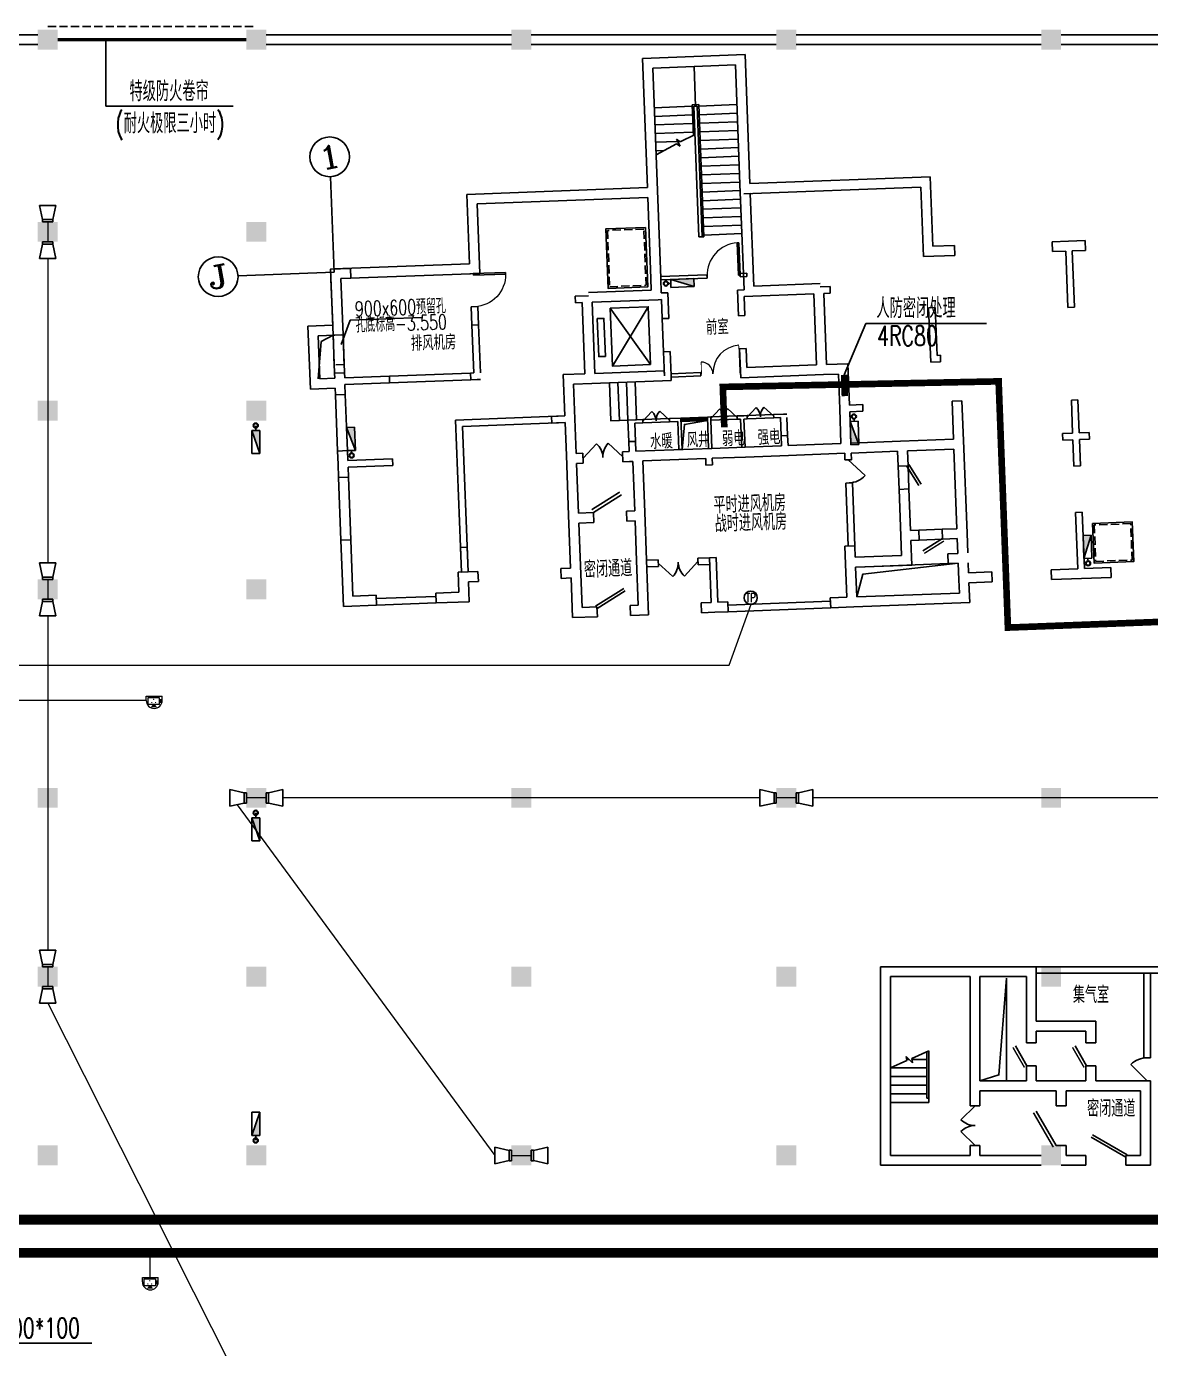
# Model space of a CAD drawing. Extents: x 791398 to 2325386, y -987887 to -518217.
# Drawn here: x 1444951 to 1478894, y -843893 to -803949 of the extents above; entities that cross this region are included whole.
import ezdxf
from ezdxf.enums import TextEntityAlignment as Align

# ---------------------------------------------------------------- set-up
doc = ezdxf.new("R2010")
doc.units = 0
doc.header["$LTSCALE"] = 1000
doc.header["$MEASUREMENT"] = 0
for name, pattern in [('BORDER', [1.75, 0.5, -0.25, 0.5, -0.25, 0, -0.25]), ('DASH', [0.35, 0.25, -0.1]), ('DASHEDX2', [1.5, 1, -0.5])]:
    doc.linetypes.add(name, pattern=pattern)
for name, color, linetype in [('AXIS', 3, 'Continuous'), ('AXIS_TEXT', 7, 'Continuous'), ('COLUMN', 252, 'Continuous'), ('HT-TEXT', 7, 'Continuous'), ('JPS-X', 1, 'BORDER'), ('JPS-XHS', 7, 'Continuous'), ('LVTRY', 6, 'Continuous'), ('PS房间字', 3, 'Continuous'), ('PUB_DIM', 3, 'Continuous'), ('RD-equip', 3, 'Continuous'), ('RD-text', 4, 'Continuous'), ('SPACE', 7, 'Continuous'), ('STAIR', 9, 'Continuous'), ('TEXT', 7, 'Continuous'), ('WALL', 8, 'Continuous'), ('WINDOW', 8, 'Continuous'), ('ZS封堵', 40, 'Continuous'), ('ZS房间字', 6, 'Continuous')]:
    doc.layers.add(name, color=color, linetype=linetype)
doc.layers.add('RD-line', color=2, linetype='Continuous', lineweight=0)
doc.styles.add('_TCH_AXIS', font='COMPLEX', dxfattribs={"bigfont": 'GBCBIG'})
doc.styles.add('_TCH_DIM', font='SIMPLEX', dxfattribs={"bigfont": 'GBCBIG'})
doc.styles.add('_TCH_SPACE', font='SIMPLEX', dxfattribs={"bigfont": 'GBCBIG'})
doc.styles.add('_TEL_DIM', font='SIMPLEX', dxfattribs={"width": 0.8, "height": 3.5, "bigfont": 'HZTXT'})
doc.styles.add('COMPLEX', font='COMPLEX')
doc.styles.add('FS1', font='txt4', dxfattribs={"width": 0.8, "bigfont": 'fstxt'})
doc.styles.add('FS2', font='tjromans.shx', dxfattribs={"width": 0.8, "bigfont": 'tjhztxt.shx'})
doc.styles.add('TEXT', font='tjromans.shx', dxfattribs={"width": 0.8, "height": 400, "bigfont": 'tjhztxt.shx'})
doc.linetypes.add('BRA', pattern='A,2.8,-0.1,["B",_TEL_DIM,S=0.07,R=0,X=0,Y=-0.12],-0.25', length=3.15)
doc.linetypes.add('CCTV', pattern='A,2.8,-0.1,["V",_TEL_DIM,S=0.07,R=0,X=0,Y=-0.12],-0.25', length=3.15)
doc.linetypes.add('TD', pattern='A,2.8,-0.1,["C",_TEL_DIM,S=0.07,R=0,X=0,Y=-0.12],-0.25', length=3.15)

# ---------------------------------------------------------------- blocks, each defined once
blk = doc.blocks.new('DXHS')
at = {"layer": 'JPS-XHS'}
blk.add_hatch(color=256, dxfattribs=at).paths.add_polyline_path([(-350, 240), (-350, 0), (350, 0)])
at = {"layer": 'JPS-XHS', "linetype": 'Continuous'}
for p, q in [((-350, 240), (-350, 0)), ((-350, 240), (350, 240)), ((-350, 0), (350, 0)), ((350, 240), (350, 0))]:
    blk.add_line(p, q, dxfattribs=at)
at = {"layer": 'JPS-XHS'}
blk.add_line((-350, 240), (350, 0), dxfattribs=at)
blk = doc.blocks.new('FF')
at = {"linetype": 'Continuous'}
for radius in [75, 60]:
    blk.add_circle((0, 0), radius, dxfattribs=at)
blk = doc.blocks.new('xxhhsss')
at = {"layer": 'JPS-X', "const_width": 50}
for points in [[(-13285, -117823), (-13285, -117673)], [(-13285, -129523), (-13285, -129373)], [(-13285, -139123), (-13285, -139273)]]:
    blk.add_lwpolyline(points, dxfattribs=at)
at = {"layer": 'JPS-X', "rotation": 90}
for p in [(-13285, -117673), (-13285, -129373), (-13285, -139273)]:
    blk.add_blockref('FF', p, dxfattribs=at)
at = {"layer": 'JPS-XHS', "xscale": -1, "rotation": 90}
for p in [(-13165, -118173), (-13165, -129873)]:
    blk.add_blockref('DXHS', p, dxfattribs=at)
at = {"layer": 'JPS-XHS', "rotation": 90}
blk.add_blockref('DXHS', (-13165, -138773), dxfattribs=at)
blk = doc.blocks.new('_FZH')
blk.add_solid([(-0.5, -0.5), (0.5, -0.5), (-0.5, 0.5), (0.5, 0.5)])
blk = doc.blocks.new('$DorLib2D$00000181')
at = {"color": 0}
for p, q in [((-0.533, 0.141), (0.333, 0.641)), ((-0.5, 0.083), (0.366, 0.583))]:
    blk.add_line(p, q, dxfattribs=at)
blk = doc.blocks.new('$DorLib2D$00000116')
at = {"color": 0}
for p, q in [((-0.5, 0), (-0.146, 0.354)), ((0.5, 0), (0.146, 0.354))]:
    blk.add_line(p, q, dxfattribs=at)
for centre, start, end in [((-0.5, 0), 0, 45), ((0.5, 0), 135, 180)]:
    blk.add_arc(centre, 0.5, start, end, dxfattribs=at)
blk = doc.blocks.new('$DorLib2D$00000190')
at = {"color": 0}
blk.add_line((-0.5, 0.187), (0.366, 0.687), dxfattribs=at)
at = {"color": 0, "const_width": 0.0625}
blk.add_lwpolyline([(-0.562, 0.296), (0.304, 0.796)], dxfattribs=at)
blk = doc.blocks.new('$DorLib2D$00000192')
at = {"color": 0}
blk.add_line((-0.5, 0.125), (0.366, 0.625), dxfattribs=at)
at = {"color": 0, "const_width": 0.0417}
blk.add_lwpolyline([(-0.542, 0.197), (0.324, 0.697)], dxfattribs=at)
blk = doc.blocks.new('$DorLib2D$00000114')
at = {"color": 0}
blk.add_line((0.5, 0), (-0.207, 0.707), dxfattribs=at)
blk.add_arc((0.5, 0), 1, 135, 180, dxfattribs=at)
blk = doc.blocks.new('$WINLIB2D$00000001')
for p, q in [((-0.5, 0.5), (0.5, 0.5)), ((-0.5, 0.5), (-0.5, -0.5)), ((0.5, -0.5), (0.5, 0.5)), ((0.5, 0.167), (-0.5, 0.167)), ((0.5, -0.167), (-0.5, -0.167)), ((-0.5, -0.5), (0.5, -0.5))]:
    blk.add_line(p, q)
blk = doc.blocks.new('$DorLib2D$00000001')
for p, q in [((0.45, 0.975), (0.5, 0.975)), ((0.45, 0), (0.45, 0.975)), ((0.5, 0), (0.5, 0.975)), ((0.5, 0), (0.45, 0))]:
    blk.add_line(p, q)
at = {"lineweight": 13}
blk.add_arc((0.475, 0), 0.975, 91.4693, 180, dxfattribs=at)
blk = doc.blocks.new('$DorLib2D$00000025')
at = {"const_width": 0.02}
for points in [[(0.481, -0.001), (0.481, 0.691)], [(-0.481, 0.001), (-0.481, 0.308)]]:
    blk.add_lwpolyline(points, dxfattribs=at)
at = {"lineweight": 13}
for centre, radius, start, end in [((0.505, -0.002), 0.699, 91.9397, 179.7238), ((-0.501, 0.003), 0.307, 359.7899, 85.7508)]:
    blk.add_arc(centre, radius, start, end, dxfattribs=at)
blk = doc.blocks.new('$DorLib2D$00000179')
at = {"color": 0}
for p, q in [((-0.54, 0.169), (0.326, 0.669)), ((-0.5, 0.1), (0.366, 0.6))]:
    blk.add_line(p, q, dxfattribs=at)
blk = doc.blocks.new('_AXISO')
blk.add_circle((0, 0), 0.5)
at = {"layer": 'AXIS_TEXT', "style": 'COMPLEX', "width": 1.041667}
blk.add_attdef('A', text='', height=0.56, dxfattribs=at).set_placement((-0.25, -0.28), (0.25, -0.28), align=Align.FIT)
blk = doc.blocks.new('$DorLib2D$00000191')
at = {"color": 0}
blk.add_line((-0.5, 0.15), (0.366, 0.65), dxfattribs=at)
at = {"color": 0, "const_width": 0.05}
blk.add_lwpolyline([(-0.55, 0.237), (0.316, 0.737)], dxfattribs=at)
blk = doc.blocks.new('$DorLib2D$00000180')
at = {"color": 0}
for p, q in [((-0.557, 0.242), (0.309, 0.742)), ((-0.5, 0.143), (0.366, 0.643))]:
    blk.add_line(p, q, dxfattribs=at)
blk = doc.blocks.new('dadadadadadadad')
at = {"layer": 'RD-equip'}
for p, q in [((-157, 0), (-157, -70)), ((-157, 0), (157, 0)), ((157, 0), (157, -70)), ((-154, -70), (-253, -500)), ((-157, -70), (157, -70)), ((248, -500), (155, -70)), ((-253, -500), (248, -500))]:
    blk.add_line(p, q, dxfattribs=at)
blk = doc.blocks.new('PCY07')
at = {"color": 0, "lineweight": -2}
for p, q in [((-321, 0), (-321, 182)), ((-321, 182), (321, 182)), ((-249, -161), (-249, 129)), ((-249, 129), (205, 129)), ((205, 129), (205, -161)), ((321, 0), (321, 182)), ((205, -161), (-249, -161))]:
    blk.add_line(p, q, dxfattribs=at)
at = {"color": 0, "lineweight": -2, "const_width": 25}
for points in [[(-34, 48, 1), (-9, 48, 1)], [(-111, -81, 1), (-86, -81, 1)], [(67, -81, -1), (42, -81, -1)]]:
    blk.add_lwpolyline(points, format="xyb", close=True, dxfattribs=at)
at = {"color": 0, "lineweight": -2, "const_width": 80}
blk.add_lwpolyline([(245, 69), (245, -100)], dxfattribs=at)
at = {"color": 0, "lineweight": -2}
blk.add_lwpolyline([(-12, -162, 100, 250, 0), (-12, -272, 250, 250, 0)], format="xyseb", dxfattribs=at)
blk.add_arc((0, 0), 321, 180, 0, dxfattribs=at)
blk = doc.blocks.new('TELEPHONE')
at = {"layer": 'RD-equip'}
blk.add_circle((-32658, -70477), 200, dxfattribs=at)
at = {"layer": 'RD-text', "style": 'FS1', "width": 0.8}
blk.add_attdef('T', text='', height=350, dxfattribs=at).set_placement((-32658, -70477), align=Align.MIDDLE)

msp = doc.modelspace()

# ---------------------------------------------------------------- linework, layer by layer
for p, q in [((1470288, -820274), (1472786, -820179)), ((1474544, -835806), (1474544, -832706))]:
    msp.add_line(p, q)
for points in [[(1470023, -821185), (1470202, -820500), (1473086, -820168)], [(1473744, -835806), (1474316, -835627), (1474544, -832706)]]:
    msp.add_lwpolyline(points)
at = {"layer": 'AXIS'}
for q in [(1454130, -808489), (1451339, -811487)]:
    msp.add_line((1454239, -811376), q, dxfattribs=at)
at = {"layer": 'HT-TEXT'}
for q in [(1447346, -804349), (1451191, -806358, 0)]:
    msp.add_line((1447346, -806358, 0), q, dxfattribs=at)
at = {"layer": 'JPS-X', "const_width": 50}
for points in [[(1464334, -811714), (1464409, -811711)], [(1469939, -815809), (1469941, -815884)], [(1454767, -816835), (1454764, -816760)], [(1477006, -820094), (1477003, -820019)]]:
    msp.add_lwpolyline(points, dxfattribs=at)
at = {"layer": 'LVTRY'}
msp.add_lwpolyline([(1464750, -816732), (1464819, -815972), (1465517, -815852)], dxfattribs=at)
at = {"layer": 'PUB_DIM'}
msp.add_lwpolyline([(1454450, -813557), (1454729, -812823), (1456877, -812741)], dxfattribs=at)
at = {"layer": 'RD-line', "linetype": 'BRA', "ltscale": 0.8}
for p, q in [((1445594, -809856), (1445594, -810456)), ((1445594, -810956), (1445594, -820156)), ((1445594, -820656), (1445594, -821256)), ((1445594, -821756), (1445594, -831856)), ((1451309, -827462), (1459093, -838057)), ((1452194, -827256), (1451594, -827256)), ((1467093, -827256), (1452694, -827256)), ((1468194, -827256), (1467594, -827256)), ((1483093, -827256), (1468694, -827256)), ((1445594, -832356), (1445594, -832956)), ((1445592, -833456), (1451093, -844357))]:
    msp.add_line(p, q, dxfattribs=at)
at = {"layer": 'RD-line', "linetype": 'TD'}
for p, q in [((1466168, -823242), (1466835, -821406)), ((1443461, -823242), (1466168, -823242))]:
    msp.add_line(p, q, dxfattribs=at)
at = {"layer": 'RD-line', "linetype": 'CCTV'}
for p, q in [((1448569, -824315), (1442461, -824315)), ((1448691, -841745), (1448691, -841002))]:
    msp.add_line(p, q, dxfattribs=at)
at = {"layer": 'RD-line', "color": 2}
msp.add_line((1459594, -838056), (1460194, -838056), dxfattribs=at)
at = {"layer": 'RD-line'}
for points, const_width in [([(1469643, -814474), (1469663, -815119)], 200), ([(1496780, -818879), (1496883, -821271), (1474587, -822111), (1474307, -814672), (1465979, -814840), (1466023, -816060)], 200), ([(1443461, -840002), (1508440, -840002)], 300)]:
    msp.add_lwpolyline(points, dxfattribs=dict(at, const_width=const_width))
at = {"layer": 'RD-line', "linetype": 'DASHEDX2', "const_width": 300}
msp.add_lwpolyline([(1442461, -841002), (1508440, -841002)], dxfattribs=at)
at = {"layer": 'RD-text'}
for p, q in [((1469643, -814474), (1470293, -812921)), ((1470293, -812921), (1473943, -812921)), ((1439106, -843730), (1446922, -843730))]:
    msp.add_line(p, q, dxfattribs=at)
at = {"layer": 'STAIR'}
for p, q in [((1465157, -806359), (1465111, -805160)), ((1465057, -806362), (1463908, -806406)), ((1465255, -806305), (1465055, -806313)), ((1465055, -806313), (1465090, -807240)), ((1465255, -806305), (1465406, -810302)), ((1465257, -806355), (1466406, -806311)), ((1465067, -806622), (1463917, -806666)), ((1465266, -806615), (1466416, -806571)), ((1465276, -806875), (1466426, -806831)), ((1465077, -806882), (1463927, -806926)), ((1465086, -807142), (1463937, -807186)), ((1464687, -807436), (1465139, -807215)), ((1465286, -807134), (1466435, -807091)), ((1464610, -807420), (1463947, -807445)), ((1463962, -807831), (1464581, -807493)), ((1464577, -807359), (1464687, -807436)), ((1464691, -807570), (1464577, -807359)), ((1464581, -807493), (1464691, -807570)), ((1465296, -807394), (1466445, -807351)), ((1465306, -807654), (1466455, -807610)), ((1464210, -807696), (1463957, -807705)), ((1465316, -807914), (1466465, -807870)), ((1465326, -808174), (1466475, -808130)), ((1465336, -808433), (1466485, -808390)), ((1465345, -808693), (1466495, -808650)), ((1465355, -808953), (1466504, -808909)), ((1465365, -809213), (1466514, -809169)), ((1465375, -809473), (1466524, -809429)), ((1465385, -809732), (1466534, -809689)), ((1465395, -809992), (1466544, -809949)), ((1465357, -810304), (1465406, -810302)), ((1465405, -810252), (1466554, -810208)), ((1462577, -812461), (1463792, -814166)), ((1462643, -814210), (1463726, -812417)), ((1464149, -812777), (1464187, -813776)), ((1463375, -815833), (1463331, -814684)), ((1464364, -815796), (1463565, -815826)), ((1463568, -815926), (1464368, -815895)), ((1466413, -815718), (1465613, -815748)), ((1465617, -815848), (1466416, -815818)), ((1467512, -815676), (1466712, -815706)), ((1466716, -815806), (1467516, -815776)), ((1471537, -835193), (1471044, -835416)), ((1471704, -835260), (1471516, -835068)), ((1471516, -835068), (1471537, -835193)), ((1471531, -835156), (1471602, -835156)), ((1472194, -834896), (1471682, -835127)), ((1471682, -835127), (1471704, -835260)), ((1471687, -835156), (1472134, -835156)), ((1472134, -836326), (1472134, -834923)), ((1472194, -836326), (1472194, -834896)), ((1472194, -836326), (1472194, -834896)), ((1471044, -835416), (1472134, -835416)), ((1471044, -836456), (1471044, -835416)), ((1471044, -835676), (1472134, -835676)), ((1471044, -835936), (1472134, -835936)), ((1471044, -836196), (1472134, -836196)), ((1472134, -836326), (1472194, -836326)), ((1472194, -836456), (1472194, -836326)), ((1471044, -836456), (1472194, -836456))]:
    msp.add_line(p, q, dxfattribs=at)
for points in [[(1463644, -810019), (1462445, -810064), (1462514, -811863), (1463713, -811817)], [(1463792, -814166), (1463726, -812417), (1462577, -812461), (1462643, -814210)], [(1462432, -813917), (1462388, -812768), (1462188, -812776), (1462232, -813925)], [(1477143, -818963), (1477189, -820162), (1478388, -820117), (1478343, -818918)]]:
    msp.add_lwpolyline(points, close=True, dxfattribs=at)
at = {"layer": 'STAIR', "linetype": 'DASH'}
for points in [[(1463596, -810071), (1462497, -810112), (1462562, -811811), (1463661, -811769)], [(1454211, -813279), (1454511, -813267), (1454545, -814167), (1454245, -814178)], [(1477195, -819011), (1477237, -820110), (1478336, -820069), (1478295, -818969)]]:
    msp.add_lwpolyline(points, close=True, dxfattribs=at)
at = {"layer": 'STAIR'}
for points in [[(1453761, -814597), (1453850, -813472), (1454211, -813279)], [(1462855, -815853), (1462595, -815863), (1462552, -814714)], [(1463115, -815843), (1462855, -815853), (1462812, -814704)], [(1463375, -815833), (1463115, -815843), (1463071, -814694)]]:
    msp.add_lwpolyline(points, dxfattribs=at)
at = {"layer": 'WALL'}
for p, q in [((1440194, -804199), (1445294, -804199)), ((1452194, -804199), (1459594, -804199)), ((1460194, -804199), (1467594, -804199)), ((1468194, -804199), (1475594, -804199)), ((1476194, -804199), (1483594, -804199)), ((1440194, -804499), (1445294, -804499)), ((1452194, -804499), (1459594, -804499)), ((1460194, -804499), (1467594, -804499)), ((1463551, -804919), (1466649, -804801)), ((1466349, -804812), (1466349, -804812)), ((1466797, -808698), (1466649, -804801)), ((1466649, -804801), (1466649, -804801)), ((1468194, -804499), (1475594, -804499)), ((1476194, -804499), (1483594, -804499)), ((1463551, -804919), (1463699, -808816)), ((1463862, -805207), (1466360, -805112)), ((1463862, -805207), (1464002, -808904)), ((1466497, -808710), (1466360, -805112)), ((1465107, -806361), (1465207, -806357)), ((1465207, -806357), (1465107, -806361)), ((1465257, -810308), (1465107, -806361)), ((1465107, -806361), (1465257, -810308)), ((1465357, -810304), (1465207, -806357)), ((1465207, -806357), (1465357, -810304)), ((1458253, -809023), (1463699, -808816)), ((1463999, -808804), (1463999, -808804)), ((1466497, -808710), (1466497, -808710)), ((1466618, -811907), (1466497, -808710)), ((1466608, -809006), (1471954, -808803)), ((1466797, -808698), (1472243, -808491)), ((1471954, -808803), (1472034, -810901)), ((1472243, -808491), (1472322, -810590)), ((1458332, -811121), (1458253, -809023)), ((1458564, -809311), (1463710, -809116)), ((1463710, -809116), (1463803, -811564)), ((1464002, -808904), (1464103, -811552)), ((1464010, -809104), (1464010, -809104)), ((1466808, -808998), (1466608, -809006)), ((1466914, -811796), (1466808, -808998)), ((1458644, -811409), (1458564, -809311)), ((1465257, -810308), (1465357, -810304)), ((1465357, -810304), (1465257, -810308)), ((1475920, -810453), (1476419, -810434)), ((1475920, -810453), (1475931, -810753)), ((1476419, -810434), (1476919, -810415)), ((1476919, -810415), (1476930, -810715)), ((1472034, -810901), (1472983, -810865)), ((1472322, -810590), (1472972, -810565)), ((1472972, -810565), (1472983, -810865)), ((1475931, -810753), (1476331, -810738)), ((1476395, -812437), (1476331, -810738)), ((1476531, -810730), (1476930, -810715)), ((1476595, -812429), (1476531, -810730)), ((1454235, -811277), (1458332, -811121)), ((1454135, -811280), (1454235, -811277)), ((1454147, -811580), (1454147, -811580)), ((1454200, -812979), (1454147, -811580)), ((1454447, -811569), (1458644, -811409)), ((1454511, -813267), (1454447, -811569)), ((1458344, -811421), (1458544, -811413)), ((1463803, -811564), (1463816, -811914)), ((1465500, -811449), (1464101, -811502)), ((1464103, -811552), (1464120, -812002)), ((1464105, -811602), (1465504, -811549)), ((1465504, -811549), (1465500, -811449)), ((1466699, -811404), (1466499, -811411)), ((1466499, -811411), (1466503, -811511)), ((1466503, -811511), (1466703, -811504)), ((1466703, -811504), (1466699, -811404)), ((1463816, -811914), (1461918, -811986)), ((1464320, -811994), (1464120, -812002)), ((1464349, -812769), (1464320, -811994)), ((1466418, -811915), (1466618, -811907)), ((1466448, -812689), (1466418, -811915)), ((1466626, -812107), (1468724, -812027)), ((1466914, -811796), (1468913, -811720)), ((1468724, -812027), (1468806, -814176)), ((1468917, -811820), (1469216, -811809)), ((1469024, -812016), (1469224, -812008)), ((1469024, -812016), (1469106, -814165)), ((1469216, -811809), (1469224, -812008)), ((1458582, -812412), (1458382, -812420)), ((1458382, -812420), (1458403, -812970)), ((1458602, -812962), (1458582, -812412)), ((1461522, -812101), (1461922, -812086)), ((1461522, -812101), (1461530, -812301)), ((1461530, -812301), (1461729, -812293)), ((1461729, -812293), (1461811, -814441)), ((1464028, -812206), (1462029, -812282)), ((1462029, -812282), (1462111, -814430)), ((1464128, -812202), (1464028, -812206)), ((1464149, -812777), (1464128, -812202)), ((1466648, -812682), (1466626, -812107)), ((1466626, -812107), (1466626, -812107)), ((1472393, -812439), (1472193, -812446)), ((1472193, -812446), (1472255, -814095)), ((1472393, -812439), (1472448, -813888)), ((1476395, -812437), (1476595, -812429)), ((1464149, -812777), (1464349, -812769)), ((1466448, -812689), (1466648, -812682)), ((1454200, -812979), (1453451, -813008)), ((1453523, -814906), (1453451, -813008)), ((1458602, -812962), (1458403, -812970)), ((1458403, -812970), (1458458, -814419)), ((1458602, -812962), (1458657, -814411)), ((1454511, -813267), (1453762, -813296)), ((1453811, -814595), (1453762, -813296)), ((1454255, -814428), (1454211, -813279)), ((1454555, -814417), (1454511, -813267)), ((1464187, -813776), (1464387, -813768)), ((1464215, -814500), (1464187, -813776)), ((1464415, -814493), (1464387, -813768)), ((1466686, -813681), (1466486, -813689)), ((1466486, -813689), (1466519, -814563)), ((1466686, -813681), (1466707, -814256)), ((1472448, -813888), (1472547, -813884)), ((1472547, -813884), (1472555, -814084)), ((1454255, -814428), (1454555, -814417)), ((1454261, -814578), (1454255, -814428)), ((1454560, -814567), (1454555, -814417)), ((1455909, -814515), (1458358, -814422)), ((1458358, -814422), (1458458, -814419)), ((1458358, -814422), (1458365, -814622)), ((1458657, -814411), (1458657, -814411)), ((1461161, -814466), (1461811, -814441)), ((1462111, -814430), (1464209, -814350)), ((1464209, -814350), (1464215, -814500)), ((1465312, -814409), (1464413, -814443)), ((1465316, -814509), (1465312, -814409)), ((1466515, -814463), (1466511, -814363)), ((1466707, -814256), (1468806, -814176)), ((1469017, -814468), (1469467, -814451)), ((1469106, -814165), (1469755, -814140)), ((1469467, -814451), (1469507, -815500)), ((1469755, -814140), (1469803, -815389)), ((1472255, -814095), (1472555, -814084)), ((1454261, -814578), (1453811, -814595)), ((1455909, -814515), (1454560, -814567)), ((1455917, -814715), (1454568, -814766)), ((1454579, -815066), (1454568, -814766)), ((1455917, -814715), (1455909, -814515)), ((1455917, -814715), (1458365, -814622)), ((1458365, -814622), (1458565, -814615)), ((1458565, -814615), (1458665, -814611)), ((1461161, -814466), (1461209, -815715)), ((1461473, -814754), (1462022, -814734)), ((1461473, -814754), (1461512, -815804)), ((1462022, -814734), (1464420, -814643)), ((1464420, -814643), (1464415, -814493)), ((1464417, -814543), (1465316, -814509)), ((1466519, -814563), (1469017, -814468)), ((1454272, -814878), (1453523, -814906)), ((1454280, -815078), (1454272, -814878)), ((1454280, -815078), (1454579, -815066)), ((1454344, -816776), (1454280, -815078)), ((1454644, -816765), (1454579, -815066)), ((1472900, -815271), (1473200, -815260)), ((1473246, -816459), (1473200, -815260)), ((1476701, -815227), (1476502, -815235)), ((1476502, -815235), (1476540, -816234)), ((1476701, -815227), (1476739, -816226)), ((1469507, -815500), (1469546, -816549)), ((1470202, -815374), (1469803, -815389)), ((1470210, -815574), (1469810, -815589)), ((1469810, -815589), (1469846, -816538)), ((1470210, -815574), (1470202, -815374)), ((1472944, -816421), (1472900, -815271)), ((1457911, -815840), (1461209, -815715)), ((1457911, -815840), (1458086, -820437)), ((1458119, -816033), (1461216, -815915)), ((1458119, -816033), (1458286, -820429)), ((1460809, -815730), (1461209, -815715)), ((1460809, -815730), (1460817, -815930)), ((1460817, -815930), (1461216, -815915)), ((1461216, -815915), (1461254, -816914)), ((1461512, -815804), (1461552, -816853)), ((1463565, -815826), (1463115, -815843)), ((1463115, -815843), (1463140, -816492)), ((1463319, -815935), (1463568, -815926)), ((1463319, -815935), (1463340, -816485)), ((1463568, -815926), (1463565, -815826)), ((1464714, -815782), (1464364, -815796)), ((1464364, -815796), (1464368, -815895)), ((1464368, -815895), (1464618, -815886)), ((1464618, -815886), (1464650, -816735)), ((1464714, -815782), (1464750, -816732)), ((1464718, -815882), (1464714, -815782)), ((1465613, -815748), (1465513, -815752)), ((1465517, -815852), (1465513, -815752)), ((1465513, -815752), (1465549, -816701)), ((1465617, -815848), (1465613, -815748)), ((1465617, -815848), (1465649, -816697)), ((1466613, -815710), (1466413, -815718)), ((1466413, -815718), (1466416, -815818)), ((1466416, -815818), (1466516, -815814)), ((1466516, -815814), (1466549, -816663)), ((1466712, -815706), (1466613, -815710)), ((1466616, -815810), (1466716, -815806)), ((1466616, -815810), (1466649, -816660)), ((1466716, -815806), (1466712, -815706)), ((1467812, -815665), (1467512, -815676)), ((1467512, -815676), (1467516, -815776)), ((1467516, -815776), (1467716, -815768)), ((1467716, -815768), (1467736, -816318)), ((1467812, -815665), (1467912, -815661)), ((1467915, -815761), (1467936, -816310)), ((1467915, -815761), (1467915, -815761)), ((1467936, -816310), (1467736, -816318)), ((1467736, -816318), (1467936, -816310)), ((1467748, -816618), (1467736, -816318)), ((1467948, -816610), (1467936, -816310)), ((1471345, -816481), (1472944, -816421)), ((1473352, -819263), (1473246, -816459)), ((1476240, -816245), (1476540, -816234)), ((1476240, -816245), (1476247, -816445)), ((1476247, -816445), (1476547, -816434)), ((1476547, -816434), (1476577, -817233)), ((1476739, -816226), (1477039, -816215)), ((1476747, -816426), (1477047, -816415)), ((1476747, -816426), (1476777, -817226)), ((1477039, -816215), (1477047, -816415)), ((1454344, -816776), (1454644, -816765)), ((1454359, -817176), (1454344, -816776)), ((1454655, -817065), (1454644, -816765)), ((1461752, -816845), (1461552, -816853)), ((1461763, -817145), (1461752, -816845)), ((1463151, -816792), (1462951, -816800)), ((1462951, -816800), (1462963, -817100)), ((1463340, -816485), (1463140, -816492)), ((1463140, -816492), (1463340, -816485)), ((1463151, -816792), (1463140, -816492)), ((1463351, -816785), (1463340, -816485)), ((1463351, -816785), (1465649, -816697)), ((1463351, -816785), (1463351, -816785)), ((1464750, -816732), (1464650, -816735)), ((1465649, -816697), (1466649, -816660)), ((1466649, -816660), (1467748, -816618)), ((1467948, -816610), (1469546, -816549)), ((1467959, -816910), (1469658, -816845)), ((1469658, -816845), (1469665, -817045)), ((1469846, -816538), (1471345, -816481)), ((1469858, -816838), (1471257, -816785)), ((1469858, -816838), (1469865, -817038)), ((1471257, -816785), (1471274, -817234)), ((1471556, -816773), (1472955, -816720)), ((1471573, -817223), (1471556, -816773)), ((1473047, -819124), (1472955, -816720)), ((1454374, -817576), (1454359, -817176)), ((1456004, -817014), (1454655, -817065)), ((1456012, -817213), (1454663, -817265)), ((1456012, -817213), (1456004, -817014)), ((1461323, -818713), (1461254, -816914)), ((1461564, -817153), (1461763, -817145)), ((1461620, -818652), (1461564, -817153)), ((1462963, -817100), (1463162, -817092)), ((1463162, -817092), (1463262, -817088)), ((1463319, -818587), (1463262, -817088)), ((1463562, -817077), (1465461, -817005)), ((1463621, -818626), (1463562, -817077)), ((1465468, -817205), (1465461, -817005)), ((1465468, -817205), (1465668, -817197)), ((1465661, -816997), (1466660, -816959)), ((1465668, -817197), (1465661, -816997)), ((1466660, -816959), (1467959, -816910)), ((1469865, -817038), (1469665, -817045)), ((1469865, -817038), (1469665, -817045)), ((1471274, -817234), (1471573, -817223)), ((1476777, -817226), (1476577, -817233)), ((1454374, -817576), (1454674, -817564)), ((1454447, -819474), (1454374, -817576)), ((1454674, -817564), (1454663, -817265)), ((1454746, -819463), (1454674, -817564)), ((1469892, -817737), (1469692, -817745)), ((1469692, -817745), (1469764, -819643)), ((1469964, -819636), (1469892, -817737)), ((1471600, -817923), (1471300, -817934)), ((1471300, -817934), (1471354, -819339)), ((1471648, -819177), (1471600, -817923)), ((1461383, -820312), (1461323, -818713)), ((1462070, -818635), (1461620, -818652)), ((1462082, -818934), (1462070, -818635)), ((1463319, -818587), (1463069, -818597)), ((1463069, -818597), (1463081, -818896)), ((1463676, -820075), (1463621, -818626)), ((1476631, -818632), (1476830, -818625)), ((1476695, -820331), (1476631, -818632)), ((1476895, -820323), (1476830, -818625)), ((1461632, -818951), (1462082, -818934)), ((1461691, -820500), (1461632, -818951)), ((1463081, -818896), (1463331, -818887)), ((1463376, -820086), (1463331, -818887)), ((1471897, -819168), (1471648, -819177)), ((1471909, -819468), (1471897, -819168)), ((1473047, -819124), (1472597, -819141)), ((1472597, -819141), (1472608, -819441)), ((1454447, -819474), (1454746, -819463)), ((1454522, -821473), (1454447, -819474)), ((1454811, -821162), (1454746, -819463)), ((1469664, -819647), (1469964, -819636)), ((1469685, -820197), (1469664, -819647)), ((1469977, -819986), (1469964, -819636)), ((1471376, -819933), (1471354, -819339)), ((1471659, -819477), (1471909, -819468)), ((1471687, -820221), (1471659, -819477)), ((1472608, -819441), (1473058, -819424)), ((1473075, -819868), (1473058, -819424)), ((1473375, -819857), (1473352, -819263)), ((1458057, -819688), (1458257, -819680)), ((1458086, -820437), (1458057, -819688)), ((1458286, -820429), (1458257, -819680)), ((1465575, -820003), (1465225, -820016)), ((1465225, -820016), (1465232, -820216)), ((1465575, -820003), (1465774, -819995)), ((1465626, -821352), (1465575, -820003)), ((1465826, -821344), (1465774, -819995)), ((1469677, -819997), (1469677, -819997)), ((1469977, -819986), (1471376, -819933)), ((1472775, -819879), (1473075, -819868)), ((1472775, -819879), (1472786, -820179)), ((1473375, -819857), (1473375, -819857)), ((1458585, -820418), (1457986, -820441)), ((1457986, -820441), (1458009, -821040)), ((1458086, -820437), (1458286, -820429)), ((1458597, -820718), (1458585, -820418)), ((1461383, -820312), (1461084, -820323)), ((1461095, -820623), (1461084, -820323)), ((1461683, -820300), (1461683, -820300)), ((1463427, -821435), (1463376, -820086)), ((1464026, -820061), (1463676, -820075)), ((1463739, -821724), (1463676, -820075)), ((1463684, -820275), (1464033, -820261)), ((1464033, -820261), (1464026, -820061)), ((1465232, -820216), (1465582, -820203)), ((1469723, -821196), (1469685, -820197)), ((1469689, -820297), (1469689, -820297)), ((1469988, -820285), (1471687, -820221)), ((1470023, -821185), (1469988, -820285)), ((1472786, -820179), (1473086, -820168)), ((1473086, -820168), (1473105, -820667)), ((1473386, -820156), (1473386, -820156)), ((1473386, -820156), (1473397, -820456)), ((1473397, -820456), (1474097, -820430)), ((1474097, -820430), (1474108, -820729)), ((1476695, -820331), (1475896, -820361)), ((1475907, -820661), (1475896, -820361)), ((1477694, -820293), (1476895, -820323)), ((1477706, -820593), (1477694, -820293)), ((1458597, -820718), (1458297, -820729)), ((1458297, -820729), (1458320, -821329)), ((1461395, -820612), (1461095, -820623)), ((1461440, -821811), (1461395, -820612)), ((1461729, -821500), (1461691, -820500)), ((1461694, -820600), (1461694, -820600)), ((1473105, -820667), (1473120, -821067)), ((1473409, -820756), (1474108, -820729)), ((1473409, -820756), (1473432, -821356)), ((1476806, -820627), (1475907, -820661)), ((1477706, -820593), (1476806, -820627)), ((1455510, -821135), (1454811, -821162)), ((1455522, -821435), (1455510, -821135)), ((1455514, -821235), (1457313, -821167)), ((1458009, -821040), (1457309, -821067)), ((1457320, -821367), (1457309, -821067)), ((1469223, -821215), (1469723, -821196)), ((1469223, -821215), (1469235, -821515)), ((1470023, -821185), (1473120, -821067)), ((1455522, -821435), (1454522, -821473)), ((1455522, -821435), (1457320, -821367)), ((1458320, -821329), (1457320, -821367)), ((1462178, -821483), (1461729, -821500)), ((1462190, -821782), (1462178, -821483)), ((1463427, -821435), (1463178, -821445)), ((1463178, -821445), (1463189, -821744)), ((1465626, -821352), (1465326, -821363)), ((1465337, -821663), (1465326, -821363)), ((1465737, -821648), (1465337, -821663)), ((1466137, -821632), (1465737, -821648)), ((1466125, -821333), (1465826, -821344)), ((1466137, -821632), (1466125, -821333)), ((1466129, -821433), (1469227, -821315)), ((1466137, -821632), (1469235, -821515)), ((1469235, -821515), (1469934, -821488)), ((1469934, -821488), (1473432, -821356)), ((1461440, -821811), (1462190, -821782)), ((1463189, -821744), (1463739, -821724)), ((1473494, -832356), (1470744, -832356)), ((1470744, -838356), (1470744, -832356)), ((1475444, -832356), (1473494, -832356)), ((1475444, -834006), (1475444, -832356)), ((1475444, -832356), (1478894, -832356)), ((1478894, -832356), (1483594, -832356)), ((1473444, -832656), (1471044, -832656)), ((1471044, -838056), (1471044, -832656)), ((1473444, -835956), (1473444, -832656)), ((1475144, -832656), (1473744, -832656)), ((1473744, -835806), (1473744, -832656)), ((1475144, -834156), (1475144, -832656)), ((1475444, -832556), (1478894, -832556)), ((1478694, -832556), (1478694, -835106)), ((1478894, -835106), (1478894, -832556)), ((1478894, -832556), (1483594, -832556)), ((1475444, -834006), (1477244, -834006)), ((1477244, -834656), (1477244, -834006)), ((1475144, -834156), (1475144, -834656)), ((1475444, -834656), (1475444, -834306)), ((1475444, -834306), (1476944, -834306)), ((1476944, -834306), (1476944, -834656)), ((1475144, -834656), (1475444, -834656)), ((1476944, -834656), (1477244, -834656)), ((1478694, -835106), (1478894, -835106)), ((1475444, -835356), (1475144, -835356)), ((1475144, -835356), (1475144, -835806)), ((1475444, -835806), (1475444, -835356)), ((1477244, -835356), (1476944, -835356)), ((1476944, -835356), (1476944, -835806)), ((1477244, -835806), (1477244, -835356)), ((1473444, -835956), (1473444, -836556)), ((1473744, -835806), (1475144, -835806)), ((1475444, -835806), (1476194, -835806)), ((1476194, -835806), (1476944, -835806)), ((1477244, -835806), (1478694, -835806)), ((1478894, -835806), (1478694, -835806)), ((1478894, -835956), (1478894, -835806)), ((1478894, -838356), (1478894, -835956)), ((1473744, -836556), (1473744, -836106)), ((1473744, -836106), (1475294, -836106)), ((1475294, -836106), (1476044, -836106)), ((1476044, -836106), (1476044, -836556)), ((1476344, -836106), (1477094, -836106)), ((1476344, -836556), (1476344, -836106)), ((1477094, -836106), (1478594, -836106)), ((1478594, -838056), (1478594, -836106)), ((1473444, -836556), (1473744, -836556)), ((1476044, -836556), (1476344, -836556)), ((1473744, -837756), (1473444, -837756)), ((1473444, -837756), (1473444, -838056)), ((1473744, -838056), (1473744, -837756)), ((1476344, -837756), (1476044, -837756)), ((1476344, -838056), (1476344, -837756)), ((1473494, -838356), (1470744, -838356)), ((1473444, -838056), (1471044, -838056)), ((1475594, -838356), (1473494, -838356)), ((1475594, -838056), (1473744, -838056)), ((1476194, -838356), (1476944, -838356)), ((1476944, -838056), (1476344, -838056)), ((1476944, -838356), (1476944, -838056)), ((1478594, -838056), (1478144, -838056)), ((1478144, -838056), (1478144, -838356)), ((1478144, -838356), (1478894, -838356))]:
    msp.add_line(p, q, dxfattribs=at)
msp.add_lwpolyline([(1454746, -811557), (1454447, -811569), (1454511, -813267), (1454211, -813279), (1454135, -811280), (1454735, -811258)], close=True, dxfattribs=at)
at = {"layer": 'WINDOW', "linetype": 'DASH'}
msp.add_line((1454210, -813279), (1454201, -813029), dxfattribs=at)
at = {"layer": 'WINDOW'}
for p, q in [((1471300, -817934, 150), (1471274, -817234, 150)), ((1471600, -817923, 150), (1471573, -817223, 150)), ((1471897, -819168, 150), (1472597, -819141, 150)), ((1471909, -819468, 150), (1472608, -819441, 150))]:
    msp.add_line(p, q, dxfattribs=at)
at = {"layer": 'WINDOW', "linetype": 'DASH', "ltscale": 2, "const_width": 100}
msp.add_lwpolyline([(1445894, -804349), (1451594, -804349)], dxfattribs=at)
at = {"layer": 'ZS封堵', "linetype": 'DASH'}
msp.add_lwpolyline([(1445594, -803949), (1451894, -803949)], dxfattribs=at)

# ---------------------------------------------------------------- block references
at = {"layer": 'AXIS'}
ref = msp.add_blockref('_AXISO', (1454107, -807889), dxfattribs=dict(at, xscale=1200, yscale=1200, zscale=1200))
ref.add_attrib('A', '1', dxfattribs={"layer": 'AXIS_TEXT', "height": 679, "rotation": 10.3837, "style": '_TCH_AXIS', "width": 2.333333}).set_placement((1453834, -808284), (1454502, -808162), align=Align.FIT)
ref = msp.add_blockref('_AXISO', (1450740, -811509), dxfattribs=dict(at, xscale=1200, yscale=1200, zscale=1200))
ref.add_attrib('A', 'J', dxfattribs={"layer": 'AXIS_TEXT', "height": 679, "rotation": 10.3837, "style": '_TCH_AXIS', "width": 1.909091}).set_placement((1450467, -811904), (1451135, -811782), align=Align.FIT)
at = {"layer": 'COLUMN', "xscale": 600, "yscale": 600, "zscale": 600}
for p, rotation in [((1445594, -804349), 359.9999999997665), ((1451894, -804349), 359.9999999997665), ((1459894, -804349), 359.9999999997665), ((1467894, -804349), 359.9999999997665), ((1475894, -804349), 359.9999999997777), ((1445594, -810156), 359.9999999997665), ((1451894, -810156), 359.9999999997665), ((1445594, -815556), 359.9999999997665), ((1451894, -815556), 359.9999999997777), ((1445594, -820956), 359.9999999997665), ((1451894, -820956), 359.9999999997777), ((1445594, -827256), 359.9999999997665), ((1451894, -827256), 359.9999999997665), ((1459894, -827256), 359.9999999997665), ((1467894, -827256), 359.9999999997665), ((1475894, -827256), 359.9999999997555), ((1445594, -832656), 359.9999999997665), ((1451894, -832656), 359.9999999997665), ((1459894, -832656), 359.9999999997777), ((1467894, -832656), 359.9999999997777), ((1475894, -832656), 359.9999999997777), ((1445594, -838056), 359.9999999997665), ((1451894, -838056), 359.9999999997777), ((1459894, -838056), 359.9999999997665), ((1467894, -838056), 359.9999999997777), ((1475894, -838056), 359.9999999997777)]:
    msp.add_blockref('_FZH', p, dxfattribs=dict(at, rotation=rotation))
at = {"layer": 'JPS-X', "xscale": -1}
for p, rotation in [((1464259, -811717), 2.174039783330484), ((1477009, -820169), 92.1740397969141)]:
    msp.add_blockref('FF', p, dxfattribs=dict(at, rotation=rotation))
at = {"layer": 'JPS-X'}
for p, rotation in [((1469936, -815734), 92.17403979691409), ((1454770, -816910), 272.1740397969141)]:
    msp.add_blockref('FF', p, dxfattribs=dict(at, rotation=rotation))
at = {"layer": 'JPS-XHS'}
msp.add_blockref('xxhhsss', (1465159, -698333), dxfattribs=at)
for p, rotation in [((1464754, -811578), 182.1740397833304), ((1476870, -819674), 272.1740397969141)]:
    msp.add_blockref('DXHS', p, dxfattribs=dict(at, rotation=rotation))
at = {"layer": 'JPS-XHS', "xscale": -1}
for p, rotation in [((1454870, -816406), 92.1740397969141), ((1469835, -816238), 272.1740397969141)]:
    msp.add_blockref('DXHS', p, dxfattribs=dict(at, rotation=rotation))
at = {"layer": 'RD-equip'}
ref = msp.add_blockref('TELEPHONE', (1499478, -750730), dxfattribs=at)
ref.add_attrib('T', 'TP', dxfattribs={"layer": 'RD-text', "height": 270, "style": 'FS1', "width": 0.7}).set_placement((1466820, -821206), align=Align.MIDDLE)
at = {"layer": 'RD-equip', "color": 3, "lineweight": 0, "xscale": 0.7475813101045787, "yscale": 0.7475813099881634, "zscale": 0.74758131}
for p in [(1448809, -824315), (1448691, -841881)]:
    msp.add_blockref('PCY07', p, dxfattribs=at)
at = {"layer": 'RD-line', "color": 1}
for p, rotation in [((1445590, -809856), 180), ((1445590, -820656), 180), ((1451594, -827260), 270), ((1467594, -827260), 270), ((1445590, -832356), 180), ((1459594, -838060), 270)]:
    msp.add_blockref('dadadadadadadad', p, dxfattribs=dict(at, rotation=rotation))
at = {"layer": 'RD-line', "color": 1, "xscale": -1}
for p in [(1445590, -810456), (1445590, -821256), (1445590, -832956)]:
    msp.add_blockref('dadadadadadadad', p, dxfattribs=at)
at = {"layer": 'RD-line', "color": 1, "xscale": -1, "rotation": 90}
for p in [(1452194, -827260), (1468194, -827260), (1460194, -838060)]:
    msp.add_blockref('dadadadadadadad', p, dxfattribs=at)
at = {"layer": 'WINDOW'}
for name, p, xscale, yscale, zscale, rotation in [('$DorLib2D$00000001', (1466002, -811480), 1000, 1000, 1000, 2.174039785946038), ('$DorLib2D$00000001', (1458463, -811917), -1000, 1000, -1000, 272.1740397859356), ('$DorLib2D$00000025', (1465914, -814436), 1200, 1200, 1200, 2.174039785949296), ('$DorLib2D$00000116', (1463966, -815861), 800, 800, 800, 2.174039785950044), ('$DorLib2D$00000116', (1466015, -815783), -800, 800, -800, 2.174039785942169), ('$DorLib2D$00000116', (1467114, -815741), 800, 800, 800, 2.174039785951716), ('$WINLIB2D$00000001', (1465115, -815817), 800, -100, 800, 2.174039785948318), ('$DorLib2D$00000116', (1462357, -816973), -1200, 1200, -1200, 2.174039785931765), ('$DorLib2D$00000114', (1469779, -817391), 700, -700, 700, 92.17403978613814), ('$DorLib2D$00000180', (1471437, -817579), -700, -700, -700, 92.17403978594338), ('$DorLib2D$00000191', (1462576, -818766), 1000, 1000, 1000, 2.174039785934375), ('$DorLib2D$00000190', (1472253, -819304), -700, -700, -700, 2.174039785943896), ('$DorLib2D$00000116', (1464629, -820139), -1200, 1200, -1200, 182.1740397843512), ('$DorLib2D$00000179', (1462684, -821613), -1000, -1000, -1000, 182.1740397883437), ('$DorLib2D$00000190', (1475294, -835006), 700, 700, 700, 89.99999999991107), ('$DorLib2D$00000190', (1477094, -835006), 700, 700, 700, 89.99999999991107), ('$DorLib2D$00000114', (1478794, -835456), -700, 700, -700, 89.99999999991107), ('$DorLib2D$00000116', (1473594, -837156), 1200, 1200, 1200, 89.99999999991107), ('$DorLib2D$00000192', (1476194, -837156), 1200, 1200, 1200, 89.99999999980307), ('$DorLib2D$00000181', (1477544, -838206), 1200, -1200, 1200, 179.9999999994787)]:
    msp.add_blockref(name, p, dxfattribs=dict(at, xscale=xscale, yscale=yscale, zscale=zscale, rotation=rotation))

# ---------------------------------------------------------------- texts
at = {"layer": 'PS房间字', "style": 'TEXT', "width": 0.8}
for s, p in [('前室', (1465479, -813269)), ('排风机房', (1456569, -813755)), ('水暖', (1463790, -816719)), ('风井', (1464898, -816677)), ('弱电', (1465963, -816637)), ('强电', (1467040, -816596))]:
    msp.add_text(s, height=450, rotation=2.174, dxfattribs=at).set_placement(p)
at = {"layer": 'PS房间字', "style": '_TCH_DIM'}
msp.add_text('平时进风机房', height=506.4, rotation=2.174, dxfattribs=at).set_placement((1465707, -818666))
msp.add_text('集气室', height=506.4, dxfattribs=at).set_placement((1476549, -833455))
at = {"layer": 'RD-text', "linetype": 'TD', "style": 'FS2', "width": 0.7}
for s, p in [('人防密闭处理', (1471814, -812759)), ('4RC80', (1471555, -813594)), ('安保消防线槽：MR200*100', (1443545, -843578))]:
    msp.add_text(s, height=600, rotation=0.1611, dxfattribs=at).set_placement(p, align=Align.CENTER)
at = {"layer": 'SPACE', "style": '_TCH_SPACE', "width": 0.7}
for s, p in [('900x600预留孔', (1454876, -812715)), ('孔底标高-3.550', (1454894, -813199))]:
    msp.add_text(s, height=450, rotation=2.174, dxfattribs=at).set_placement(p)
at = {"layer": 'TEXT', "style": 'FS2', "width": 0.7}
msp.add_text('特级防火卷帘', height=600, rotation=0.1611, dxfattribs=at).set_placement((1449260, -806206, 0), align=Align.CENTER)
msp.add_text('(耐火极限三小时)', height=600, rotation=0.1611, dxfattribs=at).set_placement((1447635, -807179))
at = {"layer": 'ZS房间字', "style": '_TCH_DIM'}
for s, p in [('战时进风机房', (1465744, -819233)), ('密闭通道', (1461794, -820614))]:
    msp.add_text(s, height=506.4, rotation=2.174, dxfattribs=at).set_placement(p)
msp.add_text('密闭通道', height=506.4, dxfattribs=at).set_placement((1476978, -836892))

doc.saveas('drawing.dxf')
